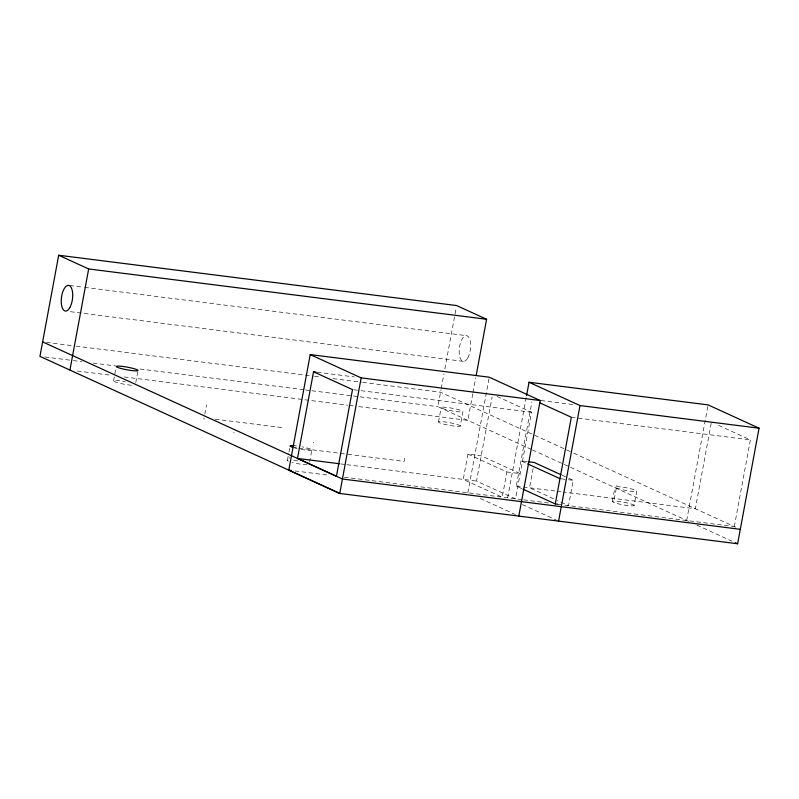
<?xml version="1.0" encoding="UTF-8"?>
<svg xmlns="http://www.w3.org/2000/svg" width="799" height="799" viewBox="0 0 799 799"><rect width="100%" height="100%" fill="white"/><g stroke="black" fill="none" stroke-linecap="round" stroke-linejoin="round"><path stroke-width="0.6" stroke-dasharray="4 3" d="M233.847 432.948L233.987 432.199M289.298 458.306L289.438 457.557M313.408 443.006L313.538 442.256M375.051 460.224L375.19 459.475M402.037 472.559L402.167 471.81M113.558 380.813L115.795 368.778M135.76 382.601L137.997 370.566M203.875 419.245L204.145 417.757M204.804 414.222L206.551 404.793M287.43 460.304L288.769 453.083M288.998 451.884L289.667 448.269M309.603 462.132L311.83 450.097A11.096 1.338 10.5 0 0 302.052 446.831M404.713 458.117L404.104 461.403L346.506 454.122M531.335 449.408L437.882 406.671L441.008 389.782M441.238 388.564L443.954 373.912M444.853 369.028L456.169 307.995M438.501 421.882L441.178 407.44M460.234 426.107A11.096 1.338 10.5 0 0 444.823 421.932A11.096 1.338 10.5 0 0 443.046 423.939A11.096 1.338 10.5 0 0 460.234 426.107L462.911 411.665A11.096 1.338 10.5 0 0 447.5 407.49A11.096 1.338 10.5 0 0 445.722 409.497A11.096 1.338 10.5 0 0 462.911 411.665M472.798 393.727L467.854 420.384L355.395 406.162M473.018 392.509L475.735 377.857M467.934 454.122L463.25 479.41L502.221 497.228L506.906 471.949L467.934 454.122L481.198 455.8L520.169 473.627L506.906 471.949M467.844 492.783L489.038 378.436M497.038 396.444L531.545 412.234L515.485 498.906L476.514 481.078L492.124 396.853M507.635 497.817L526.341 396.853M521.867 488.658L516.304 486.112L531.914 401.877M533.133 468.534L529.567 487.789L556.284 500.014M568.768 478.291L573.223 480.329L568.528 505.607L557.402 500.524M612.364 501.382L615.04 486.941M614.251 499.275L616.908 484.943M634.086 505.617A11.096 1.338 10.5 0 0 618.726 501.452A11.096 1.338 10.5 0 0 616.858 503.44A11.096 1.338 10.5 0 0 634.086 505.617L636.763 491.175A11.096 1.338 10.5 0 0 621.402 487A11.096 1.338 10.5 0 0 619.535 488.998A11.096 1.338 10.5 0 0 636.763 491.175M686.671 520.449L707.864 406.102M711.18 423.3L695.35 508.753L563.225 492.044M734.311 526.571L750.381 439.899L716.973 424.619M69.813 285.513L83.406 287.231M84.644 287.39L466.506 335.67M70.342 311.69L463.32 361.368M317.243 372.244L354.287 376.928M541.013 400.529L574.351 404.743M46.392 342.391L74.806 345.987M76.045 346.137L313.288 376.129M314.526 376.289L320.699 377.068M333.053 378.636L361.478 382.232M362.716 382.381L440.559 392.229L572.553 452.594M353.737 389.752L359.91 390.531M361.148 390.691L531.545 412.234M571.335 417.258L750.381 439.899M44.894 356.983L72.08 360.419M73.318 360.579L81.967 361.667M93.093 363.076L115.336 365.892M140.055 369.018L304.409 389.792M305.647 389.952L310.591 390.581M311.83 390.731L358.791 396.674M360.019 396.823L437.882 406.671M77.343 371.006L111.94 375.38M124.304 376.948L347.984 405.223M349.213 405.383L354.157 406.002M215.161 419.155L283.705 427.825M527.02 461.592L520.988 460.833L526.551 463.38M561.158 478.811L567.19 479.57M568.399 479.72L573.223 480.329M292.594 447.31L297.498 447.929M298.726 448.079L339.156 453.193M340.384 453.353L345.288 453.972M340.694 463.909L345.627 464.539M346.866 464.688L476.514 481.078M516.304 486.112L555.814 491.105M557.053 491.265L561.987 491.894M294.971 470.931L328.309 475.145M344.369 477.173L522.446 499.695M523.685 499.844L548.374 502.971M557.742 504.249L733.082 526.411M573.682 453.113L735.779 527.24M532.464 449.927L563.065 463.929M564.204 464.439L688.938 521.487M696.828 525.093L731.974 541.173M562.087 475.235L567.65 477.782M522.356 504.549L557.452 520.608M480.299 498.486L515.405 514.536M131.495 385.238A11.096 1.338 10.5 0 1 114.037 381.423A11.096 1.338 10.5 0 1 125.343 381.722M307.166 464.828A11.096 1.338 10.5 0 1 291.925 462.361M288.349 461.163A11.096 1.338 10.5 0 1 288.079 460.084M293.802 460.364A11.096 1.338 10.5 0 1 298.427 461.093M311.87 450.047A11.096 1.338 10.5 0 1 300.843 449.308M297.118 448.539A11.096 1.338 10.5 0 1 294.601 447.919M294.052 445.662A11.096 1.338 10.5 0 1 296.479 445.922M467.695 358.042A12.954 5.553 -82.8 0 0 467.884 336.269A12.954 5.553 -82.8 0 0 459.175 351.25A12.954 5.553 -82.8 0 0 467.695 358.042"/><path stroke-width="1.2" d="M526.571 395.635L529.048 382.252L708.094 404.893L759.05 428.194L737.627 543.759L339.755 493.452L39.95 356.364L58.687 255.241L456.619 305.548L486.591 319.26L476.184 375.41M58.687 255.241L88.669 268.953L69.922 370.067M310.222 354.586L361.178 377.887L339.755 493.452L288.799 470.152L310.222 354.586L489.258 377.218L540.224 400.529L518.801 516.094M313.538 371.775L352.509 389.592L336.439 476.264L297.478 458.446L313.538 371.775L316.005 372.084M557.742 504.249L555.275 503.939L571.335 417.258L540.164 403.006M558.591 521.118L580.004 405.562L529.048 382.252M88.669 268.953L486.591 319.26M361.178 377.887L540.224 400.529M580.004 405.562L759.05 428.194M528.219 461.752L534.251 462.511L560.968 474.726M297.478 458.446L339.455 463.75M288.799 470.152L291.265 470.461M740.313 529.318L342.431 479.01L42.687 341.922M735.36 542.721L737.627 543.759M527.67 463.889L559.959 478.651M522.985 489.168L555.275 503.939M292.524 447.3A11.096 1.338 10.5 0 1 294.052 445.662M69.763 307.735A12.954 5.553 -82.8 0 0 69.952 285.962A12.954 5.553 -82.8 0 0 61.243 300.933A12.954 5.553 -82.8 0 0 69.763 307.735M120.889 368.449A11.096 1.338 10.5 0 0 137.997 370.566A11.096 1.338 10.5 0 0 122.457 366.391A11.096 1.338 10.5 0 0 120.889 368.449"/></g></svg>
